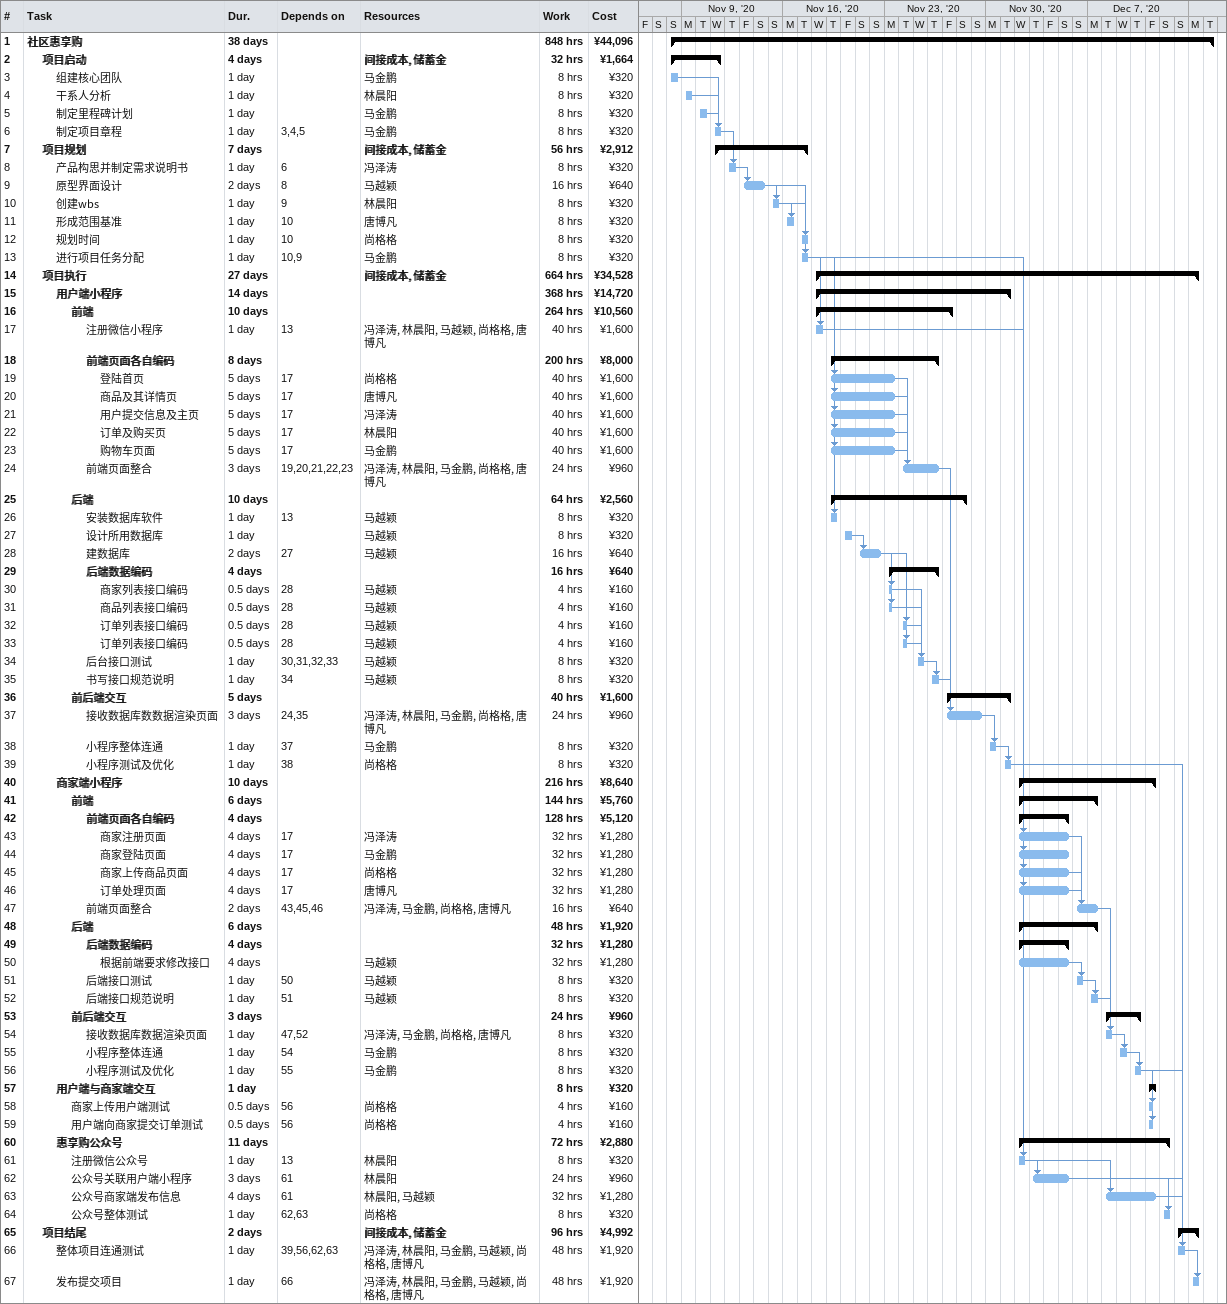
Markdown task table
| ID | Level | Task | Duration | Start | Finish | Predecessors | Resources | Work (h) | Cost (¥) |
|---|---|---|---|---|---|---|---|---|---|
| 1 | 1 | **社区惠享购** | 38d | 2020-11-08 | 2020-12-15 |  |  | 848 | 44096 |
| 2 | 2 | **项目启动** | 4d | 2020-11-08 | 2020-11-11 |  | 间接成本, 储蓄金 | 32 | 1664 |
| 3 | 3 | 组建核心团队 | 1d | 2020-11-08 | 2020-11-08 |  | 马金鹏 | 8 | 320 |
| 4 | 3 | 干系人分析 | 1d | 2020-11-09 | 2020-11-09 |  | 林晨阳 | 8 | 320 |
| 5 | 3 | 制定里程碑计划 | 1d | 2020-11-10 | 2020-11-10 |  | 马金鹏 | 8 | 320 |
| 6 | 3 | 制定项目章程 | 1d | 2020-11-11 | 2020-11-11 | 3, 4, 5 | 马金鹏 | 8 | 320 |
| 7 | 2 | **项目规划** | 7d | 2020-11-11 | 2020-11-17 |  | 间接成本, 储蓄金 | 56 | 2912 |
| 8 | 3 | 产品构思并制定需求说明书 | 1d | 2020-11-12 | 2020-11-12 | 6 | 冯泽涛 | 8 | 320 |
| 9 | 3 | 原型界面设计 | 2d | 2020-11-13 | 2020-11-14 | 8 | 马越颖 | 16 | 640 |
| 10 | 3 | 创建wbs | 1d | 2020-11-15 | 2020-11-15 | 9 | 林晨阳 | 8 | 320 |
| 11 | 3 | 形成范围基准 | 1d | 2020-11-16 | 2020-11-16 | 10 | 唐博凡 | 8 | 320 |
| 12 | 3 | 规划时间 | 1d | 2020-11-17 | 2020-11-17 | 10 | 尚格格 | 8 | 320 |
| 13 | 3 | 进行项目任务分配 | 1d | 2020-11-17 | 2020-11-17 | 10, 9 | 马金鹏 | 8 | 320 |
| 14 | 2 | **项目执行** | 27d | 2020-11-18 | 2020-12-14 |  | 间接成本, 储蓄金 | 664 | 34528 |
| 15 | 3 | **用户端小程序** | 14d | 2020-11-18 | 2020-12-01 |  |  | 368 | 14720 |
| 16 | 4 | **前端** | 10d | 2020-11-18 | 2020-11-27 |  |  | 264 | 10560 |
| 17 | 5 | 注册微信小程序 | 1d | 2020-11-18 | 2020-11-18 | 13 | 冯泽涛, 林晨阳, 马越颖, 尚格格, 唐博凡 | 40 | 1600 |
| 18 | 5 | **前端页面各自编码** | 8d | 2020-11-19 | 2020-11-26 |  |  | 200 | 8000 |
| 19 | 6 | 登陆首页 | 5d | 2020-11-19 | 2020-11-23 | 17 | 尚格格 | 40 | 1600 |
| 20 | 6 | 商品及其详情页 | 5d | 2020-11-19 | 2020-11-23 | 17 | 唐博凡 | 40 | 1600 |
| 21 | 6 | 用户提交信息及主页 | 5d | 2020-11-19 | 2020-11-23 | 17 | 冯泽涛 | 40 | 1600 |
| 22 | 6 | 订单及购买页 | 5d | 2020-11-19 | 2020-11-23 | 17 | 林晨阳 | 40 | 1600 |
| 23 | 6 | 购物车页面 | 5d | 2020-11-19 | 2020-11-23 | 17 | 马金鹏 | 40 | 1600 |
| 24 | 5 | 前端页面整合 | 3d | 2020-11-24 | 2020-11-26 | 19, 20, 21, 22, 23 | 冯泽涛, 林晨阳, 马金鹏, 尚格格, 唐博凡 | 24 | 960 |
| 25 | 4 | **后端** | 10d | 2020-11-19 | 2020-11-28 |  |  | 64 | 2560 |
| 26 | 5 | 安装数据库软件 | 1d | 2020-11-19 | 2020-11-19 | 13 | 马越颖 | 8 | 320 |
| 27 | 5 | 设计所用数据库 | 1d | 2020-11-20 | 2020-11-20 |  | 马越颖 | 8 | 320 |
| 28 | 5 | 建数据库 | 2d | 2020-11-21 | 2020-11-22 | 27 | 马越颖 | 16 | 640 |
| 29 | 5 | **后端数据编码** | 4d | 2020-11-23 | 2020-11-26 |  |  | 16 | 640 |
| 30 | 6 | 商家列表接口编码 | 0.5d | 2020-11-23 | 2020-11-23 | 28 | 马越颖 | 4 | 160 |
| 31 | 6 | 商品列表接口编码 | 0.5d | 2020-11-23 | 2020-11-23 | 28 | 马越颖 | 4 | 160 |
| 32 | 6 | 订单列表接口编码 | 0.5d | 2020-11-24 | 2020-11-24 | 28 | 马越颖 | 4 | 160 |
| 33 | 6 | 订单列表接口编码 | 0.5d | 2020-11-24 | 2020-11-24 | 28 | 马越颖 | 4 | 160 |
| 34 | 5 | 后台接口测试 | 1d | 2020-11-25 | 2020-11-25 | 30, 31, 32, 33 | 马越颖 | 8 | 320 |
| 35 | 5 | 书写接口规范说明 | 1d | 2020-11-26 | 2020-11-26 | 34 | 马越颖 | 8 | 320 |
| 36 | 4 | **前后端交互** | 5d | 2020-11-27 | 2020-12-01 |  |  | 40 | 1600 |
| 37 | 5 | 接收数据库数数据渲染页面 | 3d | 2020-11-27 | 2020-11-29 | 24, 35 | 冯泽涛, 林晨阳, 马金鹏, 尚格格, 唐博凡 | 24 | 960 |
| 38 | 5 | 小程序整体连通 | 1d | 2020-11-30 | 2020-11-30 | 37 | 马金鹏 | 8 | 320 |
| 39 | 5 | 小程序测试及优化 | 1d | 2020-12-01 | 2020-12-01 | 38 | 尚格格 | 8 | 320 |
| 40 | 3 | **商家端小程序** | 10d | 2020-12-02 | 2020-12-11 |  |  | 216 | 8640 |
| 41 | 4 | **前端** | 6d | 2020-12-02 | 2020-12-07 |  |  | 144 | 5760 |
| 42 | 5 | **前端页面各自编码** | 4d | 2020-12-02 | 2020-12-05 |  |  | 128 | 5120 |
| 43 | 6 | 商家注册页面 | 4d | 2020-12-02 | 2020-12-05 | 17 | 冯泽涛 | 32 | 1280 |
| 44 | 6 | 商家登陆页面 | 4d | 2020-12-02 | 2020-12-05 | 17 | 马金鹏 | 32 | 1280 |
| 45 | 6 | 商家上传商品页面 | 4d | 2020-12-02 | 2020-12-05 | 17 | 尚格格 | 32 | 1280 |
| 46 | 6 | 订单处理页面 | 4d | 2020-12-02 | 2020-12-05 | 17 | 唐博凡 | 32 | 1280 |
| 47 | 5 | 前端页面整合 | 2d | 2020-12-06 | 2020-12-07 | 43, 45, 46 | 冯泽涛, 马金鹏, 尚格格, 唐博凡 | 16 | 640 |
| 48 | 4 | **后端** | 6d | 2020-12-02 | 2020-12-07 |  |  | 48 | 1920 |
| 49 | 5 | **后端数据编码** | 4d | 2020-12-02 | 2020-12-05 |  |  | 32 | 1280 |
| 50 | 6 | 根据前端要求修改接口 | 4d | 2020-12-02 | 2020-12-05 |  | 马越颖 | 32 | 1280 |
| 51 | 5 | 后端接口测试 | 1d | 2020-12-06 | 2020-12-06 | 50 | 马越颖 | 8 | 320 |
| 52 | 5 | 后端接口规范说明 | 1d | 2020-12-07 | 2020-12-07 | 51 | 马越颖 | 8 | 320 |
| 53 | 4 | **前后端交互** | 3d | 2020-12-08 | 2020-12-10 |  |  | 24 | 960 |
| 54 | 5 | 接收数据库数据渲染页面 | 1d | 2020-12-08 | 2020-12-08 | 47, 52 | 冯泽涛, 马金鹏, 尚格格, 唐博凡 | 8 | 320 |
| 55 | 5 | 小程序整体连通 | 1d | 2020-12-09 | 2020-12-09 | 54 | 马金鹏 | 8 | 320 |
| 56 | 5 | 小程序测试及优化 | 1d | 2020-12-10 | 2020-12-10 | 55 | 马金鹏 | 8 | 320 |
| 57 | 3 | **用户端与商家端交互** | 1d | 2020-12-11 | 2020-12-11 |  |  | 8 | 320 |
| 58 | 4 | 商家上传用户端测试 | 0.5d | 2020-12-11 | 2020-12-11 | 56 | 尚格格 | 4 | 160 |
| 59 | 4 | 用户端向商家提交订单测试 | 0.5d | 2020-12-11 | 2020-12-11 | 56 | 尚格格 | 4 | 160 |
| 60 | 3 | **惠享购公众号** | 11d | 2020-12-02 | 2020-12-12 |  |  | 72 | 2880 |
| 61 | 4 | 注册微信公众号 | 1d | 2020-12-02 | 2020-12-02 | 13 | 林晨阳 | 8 | 320 |
| 62 | 4 | 公众号关联用户端小程序 | 3d | 2020-12-03 | 2020-12-05 | 61 | 林晨阳 | 24 | 960 |
| 63 | 4 | 公众号商家端发布信息 | 4d | 2020-12-08 | 2020-12-11 | 61 | 林晨阳, 马越颖 | 32 | 1280 |
| 64 | 4 | 公众号整体测试 | 1d | 2020-12-12 | 2020-12-12 | 62, 63 | 尚格格 | 8 | 320 |
| 65 | 2 | **项目结尾** | 2d | 2020-12-13 | 2020-12-14 |  | 间接成本, 储蓄金 | 96 | 4992 |
| 66 | 3 | 整体项目连通测试 | 1d | 2020-12-13 | 2020-12-13 | 39, 56, 62, 63 | 冯泽涛, 林晨阳, 马金鹏, 马越颖, 尚格格, 唐博凡 | 48 | 1920 |
| 67 | 3 | 发布提交项目 | 1d | 2020-12-14 | 2020-12-14 | 66 | 冯泽涛, 林晨阳, 马金鹏, 马越颖, 尚格格, 唐博凡 | 48 | 1920 |
